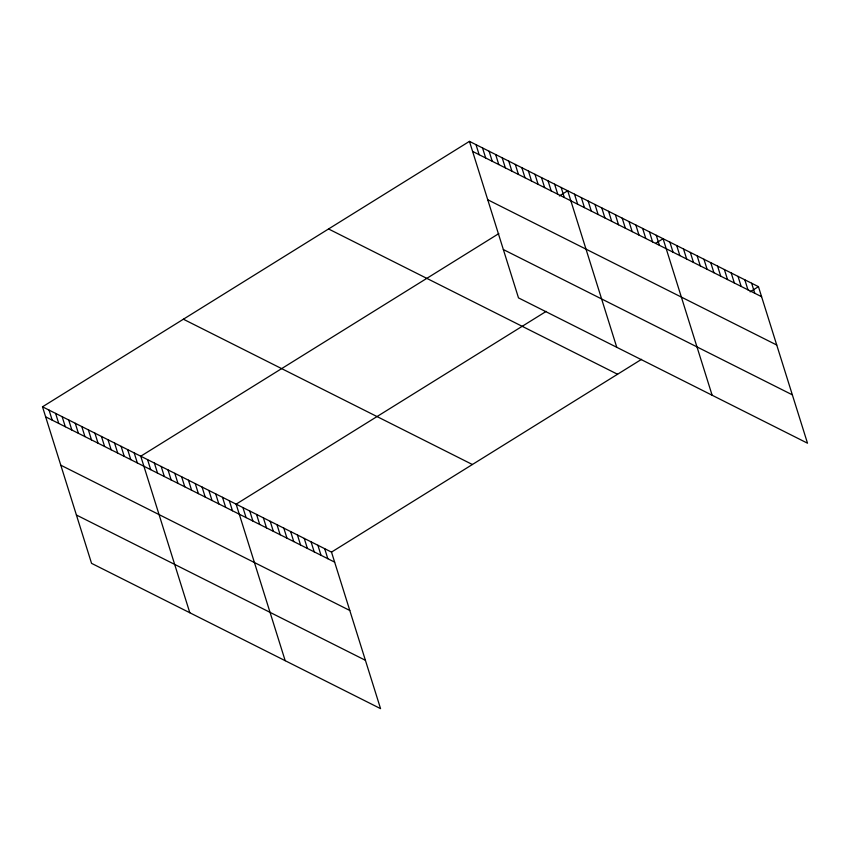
<?xml version="1.0" encoding="UTF-8"?>
<svg xmlns="http://www.w3.org/2000/svg" width="850" height="850" viewBox="0 0 850 850"><rect width="100%" height="100%" fill="white"/><g stroke="black" fill="none" stroke-linecap="round" stroke-linejoin="round"><path stroke-width="1.27" d="M42.5 406.81L331.5 552.107L380.556 708.634L91.556 563.348L42.5 406.81L469.444 141.366L758.444 286.652L807.5 443.19L518.5 297.893L469.444 141.366M498.822 233.591L140.76 456.216L189.816 612.744M559.353 195.957L567.704 190.761L616.76 347.299M546.189 311.387L236.13 504.156L285.186 660.684M655.775 243.249L663.074 238.712L712.13 395.239M331.5 552.107L641.559 359.327M750.093 291.848L758.444 286.652M472.589 151.406L761.589 296.692M487.741 199.75L776.741 345.036M503.349 249.549L792.349 394.846M328.557 228.969L617.557 374.255M183.387 319.217L472.388 464.504M45.645 416.851L334.645 562.137M60.796 465.194L349.796 610.481M76.404 515.004L365.404 660.291M751.634 283.231L754.779 293.271M744.823 279.809L747.968 289.839M738.013 276.377L741.157 286.418M731.202 272.956L734.347 282.997M724.391 269.535L727.526 279.565M717.57 266.103L720.715 276.144M710.759 262.682L713.904 272.723M703.949 259.261L707.094 269.291M697.138 255.829L700.283 265.869M690.327 252.407L693.472 262.448M683.517 248.986L686.662 259.016M676.706 245.565L679.851 255.595M669.885 242.133L673.03 252.174M656.264 235.291L659.409 245.321M649.453 231.859L652.598 241.899M642.643 228.438L645.787 238.468M635.832 225.016L638.977 235.046M629.021 221.584L632.166 231.625M622.2 218.163L625.345 228.193M615.389 214.742L618.534 224.772M608.579 211.31L611.724 221.351M601.768 207.889L604.913 217.919M594.957 204.468L598.102 214.498M588.147 201.036L591.292 211.076M581.336 197.614L584.481 207.655M574.515 194.193L577.66 204.223M561.159 187.468L564.304 197.508M554.604 184.184L557.749 194.214M548.059 180.891L551.204 190.921M541.503 177.597L544.648 187.627M534.958 174.303L538.103 184.333M528.403 171.009L531.548 181.039M521.858 167.716L525.003 177.746M515.302 164.422L518.447 174.452M508.757 161.128L511.891 171.158M502.201 157.834L505.346 167.864M495.646 154.541L498.791 164.571M489.101 151.247L492.246 161.277M482.545 147.953L485.69 157.994M476 144.659L479.145 154.7M324.689 548.675L327.834 558.716M317.879 545.254L321.024 555.284M311.058 541.832L314.203 551.862M304.247 538.401L307.392 548.441M297.436 534.979L300.581 545.02M290.626 531.558L293.771 541.588M283.815 528.126L286.96 538.167M277.004 524.705L280.149 534.746M270.194 521.284L273.339 531.314M263.373 517.852L266.517 527.892M256.562 514.431L259.707 524.471M249.751 511.009L252.896 521.039M242.941 507.578L246.086 517.618M229.319 500.735L232.464 510.765M222.509 497.314L225.654 507.344M215.698 493.882L218.833 503.922M208.877 490.461L212.022 500.491M202.066 487.039L205.211 497.069M195.256 483.608L198.401 493.648M188.445 480.186L191.59 490.216M181.634 476.765L184.779 486.795M174.824 473.333L177.969 483.374M168.013 469.912L171.158 479.942M161.192 466.491L164.337 476.521M154.381 463.059L157.526 473.099M147.571 459.638L150.716 469.668M134.204 452.922L137.349 462.953M127.659 449.629L130.804 459.659M121.104 446.335L124.249 456.365M114.559 443.041L117.704 453.071M108.003 439.748L111.148 449.777M101.458 436.454L104.603 446.484M94.902 433.16L98.047 443.201M88.358 429.866L91.502 439.907M81.802 426.572L84.947 436.613M75.257 423.279L78.402 433.319M68.701 419.985L71.846 430.026M62.156 416.691L65.301 426.732M55.601 413.397L58.746 423.438M49.056 410.104L52.201 420.144"/></g></svg>
